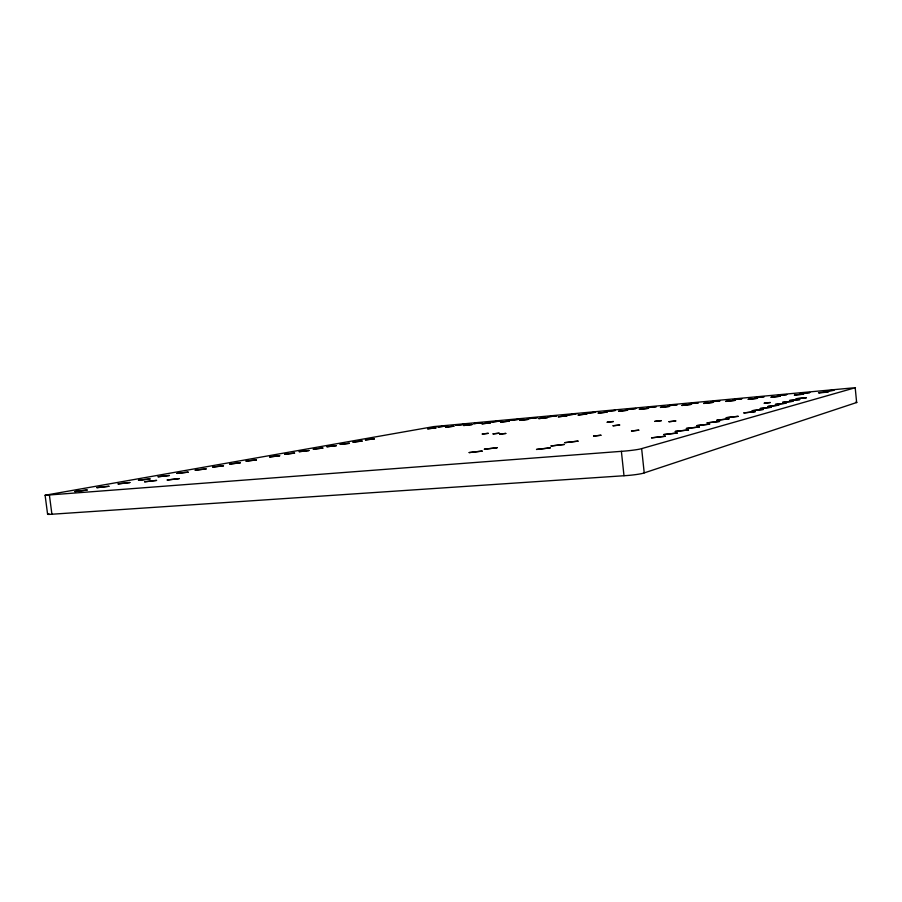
<?xml version="1.0" encoding="UTF-8"?>
<svg xmlns="http://www.w3.org/2000/svg" width="902" height="902" viewBox="0 0 902 902"><rect width="100%" height="100%" fill="white"/><g stroke="black" fill="none" stroke-linecap="round" stroke-linejoin="round"><path stroke-width="1.35" d="M45.1 495.243L433.828 426.59L855.468 387.668L641.378 448.689A13.767 0.958 -6 0 1 622.357 451.259L45.111 495.288L47.592 514.23M855.547 402.281L856.877 402.439L643.96 472.986A13.744 1.206 -5.9 0 1 624.985 475.67L51.91 514.23A11.343 0.699 -7.6 0 1 48.9 513.745M49.407 495.153L51.91 514.23M621.377 451.327L623.992 475.726M641.638 448.598L644.22 472.873M855.209 387.781L856.641 402.529M789.509 400.499L799.724 399.575L789.509 400.499M786.668 394.602L777.501 395.651L786.668 394.602M785.969 403.217L775.393 404.423L785.969 403.217M782.586 402.36L792.959 401.3L782.586 402.36M74.877 491.579L87.122 490.012L74.877 491.579M780.41 396.192L771.097 397.252L780.41 396.192M778.719 405.201L767.952 406.441L778.719 405.201M771.21 407.264L760.239 408.516L771.21 407.264M770.24 402.529L764.265 403.205L770.24 402.529M763.408 409.407L752.223 410.681L763.408 409.407M764.062 396.7L754.963 397.737L764.062 396.7M755.312 411.616L743.913 412.924L755.312 411.616M757.5 398.301L748.254 399.349L757.5 398.301M738.129 416.329L726.268 417.682L738.129 416.329M729.019 418.821L716.91 420.208L729.019 418.821M741.816 398.752L732.774 399.778L741.816 398.752M719.525 421.426L707.157 422.846L719.525 421.426M734.961 400.364L725.783 401.413L734.961 400.364M709.615 424.143L696.987 425.586L709.615 424.143M699.287 426.973L686.377 428.45L699.287 426.973M688.497 429.927L675.282 431.438L688.497 429.927M719.92 400.77L710.945 401.796L719.92 400.77M677.21 433.016L663.692 434.572L677.21 433.016M712.783 402.405L703.673 403.442L712.783 402.405M665.394 436.252L651.56 437.842L665.394 436.252M675.745 420.952L668.991 421.719L675.745 420.952M698.362 402.754L689.455 403.769L698.362 402.754M690.955 404.412L681.912 405.449L690.955 404.412M661.346 420.636L654.773 421.381L661.346 420.636M638.774 430.175L631.513 431.009L638.774 430.175M677.143 404.716L668.303 405.72L677.143 404.716M669.476 406.385L660.501 407.411L669.476 406.385M600.924 435.249L593.572 436.094L600.924 435.249M656.261 406.644L647.478 407.648L656.261 406.644M619.64 425.022L613.078 425.767L619.64 425.022M648.335 408.335L639.417 409.35L648.335 408.335M578.024 441.134L564.968 442.634L578.024 441.134M564.427 444.427L551.066 445.96L564.427 444.427M613.349 421.527L607.204 422.226L613.349 421.527M550.197 447.877L536.532 449.444L550.197 447.877M635.684 408.55L626.969 409.542L635.684 408.55M627.521 410.252L618.671 411.256L627.521 410.252M615.435 410.41L606.775 411.402L615.435 410.41M607.035 412.135L598.24 413.127L607.035 412.135M595.489 412.259L586.898 413.229L595.489 412.259M586.852 413.984L578.137 414.976L586.852 413.984M497.07 447.753L484.385 449.207L497.07 447.753M482.142 451.09L469.175 452.578L482.142 451.09M575.837 414.074L567.302 415.044L575.837 414.074M566.986 415.811L558.327 416.803L566.986 415.811M505.785 433.445L499.629 434.144L505.785 433.445M556.489 415.856L548.01 416.825L556.489 415.856M499.122 433.197L493.067 433.885L499.122 433.197M547.424 417.615L538.821 418.596L547.424 417.615M488.23 433.343L482.277 434.02L488.23 433.343M537.423 417.615L529 418.573L537.423 417.615M528.144 419.385L519.597 420.355L528.144 419.385M518.627 419.351L510.261 420.298L518.627 419.351M509.156 421.133L500.678 422.091L509.156 421.133M500.114 421.054L491.804 422.001L500.114 421.054M490.451 422.846L482.029 423.805L490.451 422.846M481.871 422.745L473.618 423.681L481.871 422.745M472.017 424.549L463.651 425.496L472.017 424.549M463.887 424.402L455.69 425.338L463.887 424.402M453.864 426.218L445.543 427.165L453.864 426.218M446.152 426.037L438.011 426.962L446.152 426.037M435.959 427.864L427.695 428.8L435.959 427.864M374.398 438.857L365.445 439.883L374.398 438.857M362.108 441.055L353.009 442.093L362.108 441.055M349.424 443.322L340.189 444.37L349.424 443.322M336.356 445.656L326.964 446.727L336.356 445.656M322.86 448.068L313.321 449.151L322.86 448.068M308.935 450.549L299.227 451.665L308.935 450.549M294.548 453.12L284.682 454.247L294.548 453.12M179.25 478.612L167.242 479.988L179.25 478.612M279.676 455.781L269.642 456.919L279.676 455.781M256.416 459.93L246.111 461.114L256.416 459.93M223.47 465.815L212.793 467.044L223.47 465.815M240.236 462.827L229.751 464.023L240.236 462.827M206.107 468.916L195.238 470.167L206.107 468.916M156.542 480.416L144.647 481.781L156.542 480.416M188.112 472.141L177.017 473.403L188.112 472.141M150.036 478.939L138.513 480.259L150.036 478.939M169.429 475.478L158.132 476.763L169.429 475.478M129.877 482.536L118.128 483.889L129.877 482.536M108.928 486.279L96.931 487.655L108.928 486.279M806.253 397.782L796.184 398.695L806.253 397.782M824.845 391.085C819.918 392.257 847.97 388.762 824.845 391.085M819.117 392.629C813.987 393.903 842.569 390.194 819.117 392.629M795.564 394.794L794.324 395.121L803.738 394.151L795.564 394.794M809.692 392.584L800.424 393.543L809.692 392.584"/></g></svg>
